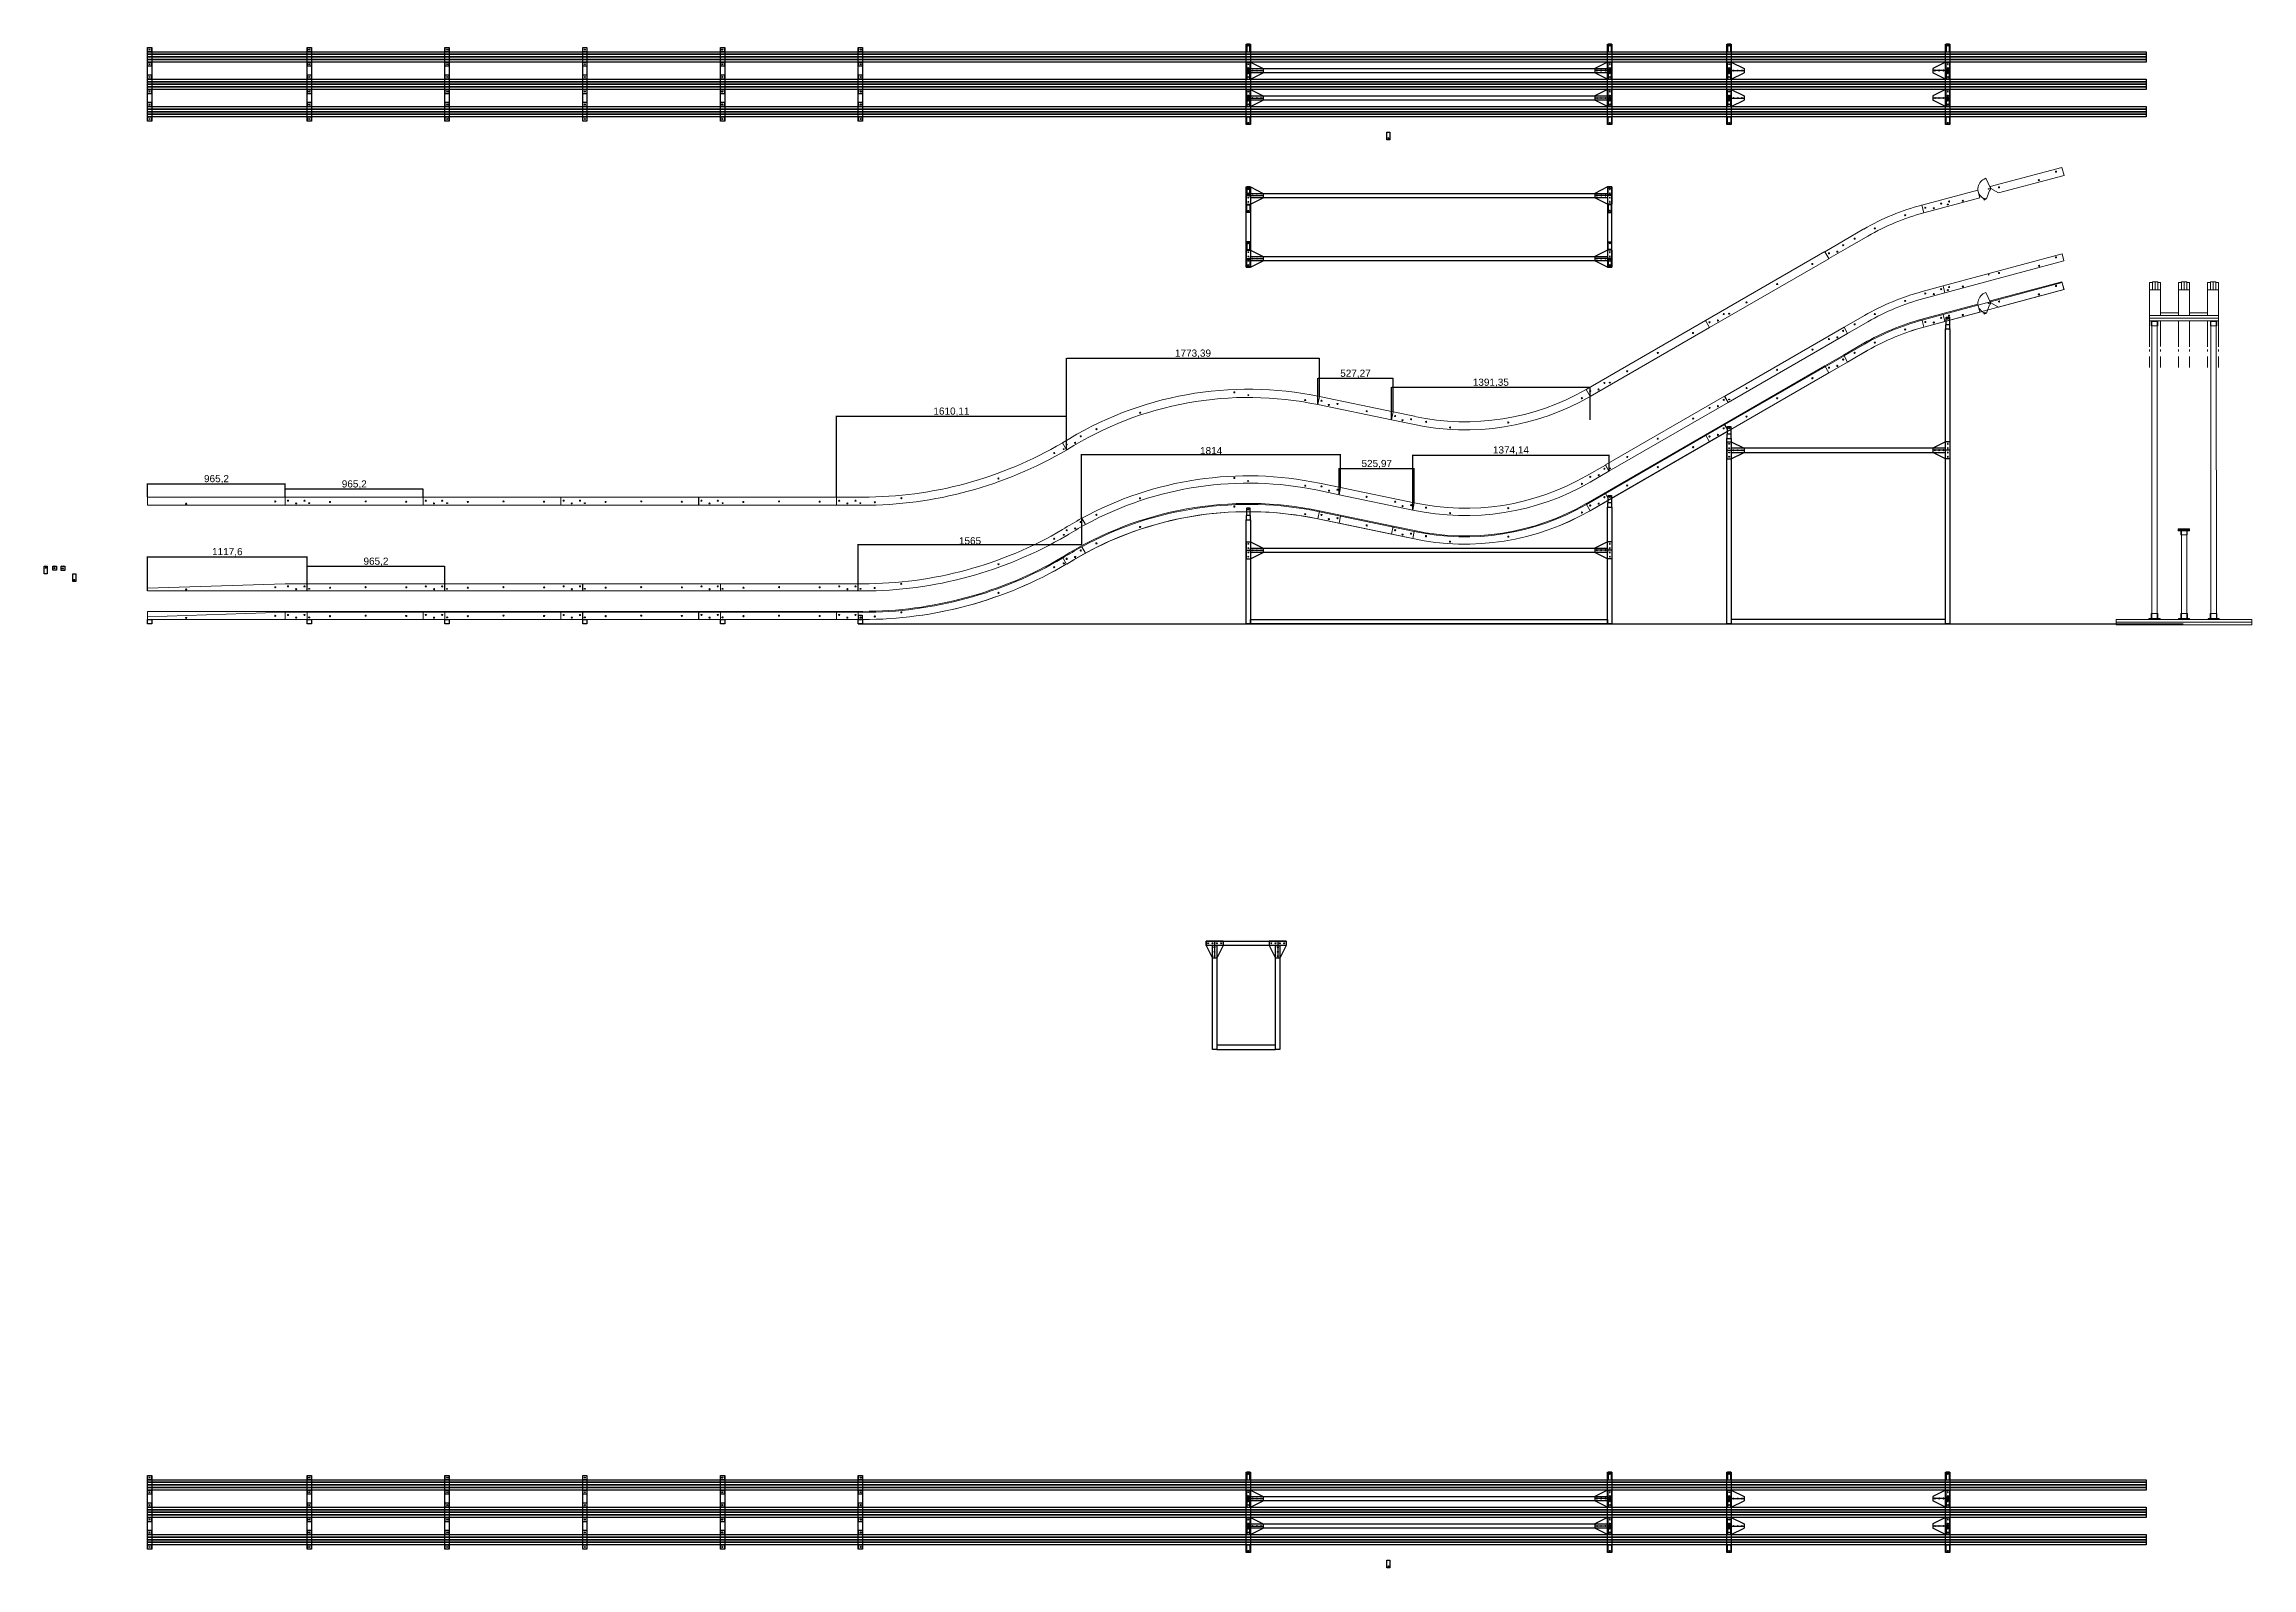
# Model space of a CAD drawing. Header units: millimetres. Extents: x -5533 to 28368, y -10878 to 14029.
# Drawn here: x -724 to 14740, y 3359 to 14029 of the extents above; entities that cross this region are included whole.
import ezdxf

# ---------------------------------------------------------------- set-up
doc = ezdxf.new("R2010")
doc.units = ezdxf.units.MM
doc.layers.add('newTrack', color=7, linetype='Continuous', lineweight=20)
doc.layers.add('registration marking', color=7, linetype='Continuous', lineweight=20)
doc.styles.get("Standard").update_dxf_attribs({"font": 'arial.ttf'})
doc.dimstyles.new('大尺寸', dxfattribs={"dimtxt": 50, "dimasz": 2.5, "dimexe": 1.25, "dimexo": 0.625, "dimtad": 1, "dimtxsty": 'Standard', "dimcen": 2.5, "dimadec": 0, "dimazin": 0, "dimtfac": 1, "dimtmove": 0, "dimatfit": 3, "dimfxl": 1, "dimarcsym": 0})

# ---------------------------------------------------------------- blocks, each defined once
blk = doc.blocks.new('3030直角L型直接')
blk.add_lwpolyline([(0, 30), (26, 30), (26, 0), (0, 0)], close=True)
blk.add_circle((13, 15), 3.15)
blk = doc.blocks.new('3030挤压直角件')
blk.add_lwpolyline([(0, 53), (22, 53), (22, 0), (0, 0)], close=True)
blk.add_circle((11, 42.5), 3.25)
blk = doc.blocks.new('3030固定板')
for p, q in [((-60, 30), (-15, 120)), ((-60, 30), (-15, 120)), ((-60, 0), (-60, 30)), ((-60, 0), (-60, 30)), ((-60, 0), (60, 0)), ((-15, 120), (15, 120)), ((0, 0), (0, 120)), ((60, 30), (15, 120)), ((60, 30), (15, 120)), ((60, 0), (60, 30)), ((60, 0), (60, 30))]:
    blk.add_line(p, q)
for centre in [(-45, 15), (-15, 15), (0, 105), (0, 75), (0, 45), (15, 15), (45, 15)]:
    blk.add_circle(centre, 3)
blk = doc.blocks.new('01A')
at = {"layer": 'newTrack'}
for p, q in [((0, 19), (965, 51)), ((0, 0), (0, 19)), ((1118, 0), (0, 0)), ((965, 51), (1118, 51)), ((1118, 51), (1118, 0))]:
    blk.add_line(p, q, dxfattribs=at)
for centre in [(984, 32), (1041, 13), (1099, 32)]:
    blk.add_circle(centre, 4, dxfattribs=at)
at = {"layer": 'registration marking', "color": 7, "transparency": 33554687}
for centre in [(271, 11), (895, 26)]:
    blk.add_circle(centre, 4, dxfattribs=at)
blk = doc.blocks.new('02A')
blk.add_circle((15, 15), 3)
at = {"layer": 'newTrack'}
for p, q in [((0, 0), (0, 51)), ((0, 51), (965, 51)), ((965, 0), (0, 0)), ((965, 51), (965, 0))]:
    blk.add_line(p, q, dxfattribs=at)
for centre in [(832, 32), (889, 13), (946, 32)]:
    blk.add_circle(centre, 4, dxfattribs=at)
at = {"layer": 'registration marking', "color": 7, "transparency": 33554687}
for centre in [(161, 23), (410, 27), (695, 25)]:
    blk.add_circle(centre, 4, dxfattribs=at)
blk = doc.blocks.new('01B')
at = {"layer": 'newTrack'}
for p, q in [((0, 0), (0, 57)), ((0, 57), (965, 57)), ((965, 0), (0, 0)), ((965, 57), (965, 0)), ((965, 0), (965, 57))]:
    blk.add_line(p, q, dxfattribs=at)
at = {"layer": 'registration marking', "color": 7, "transparency": 33554687}
for centre in [(271, 11), (895, 26)]:
    blk.add_circle(centre, 4, dxfattribs=at)
blk = doc.blocks.new('02B')
blk.add_circle((1133, 415), 3)
at = {"layer": 'newTrack'}
for p, q in [((965, 457), (1930, 457)), ((965, 400), (965, 457)), ((1930, 400), (965, 400)), ((1930, 457), (1930, 400))]:
    blk.add_line(p, q, dxfattribs=at)
for centre in [(984, 432), (1041, 413), (1099, 432)]:
    blk.add_circle(centre, 4, dxfattribs=at)
at = {"layer": 'registration marking', "color": 7, "transparency": 33554687}
for centre in [(1278, 423), (1528, 427), (1812, 425)]:
    blk.add_circle(centre, 4, dxfattribs=at)
blk = doc.blocks.new('03B')
for centre in [(1591, 393), (167, 15)]:
    blk.add_circle(centre, 3)
at = {"layer": 'newTrack'}
for p, q in [((1612, 388), (1583, 437)), ((0, 57), (0, 0)), ((183, 57), (0, 57)), ((0, 0), (183, 0))]:
    blk.add_line(p, q, dxfattribs=at)
for centre in [(19, 32), (76, 13), (133, 32)]:
    blk.add_circle(centre, 4, dxfattribs=at)
for centre, radius, start, end in [((185, 2818), 2761, 269.974, 300.3636), ((185, 2818), 2818, 269.974, 300.3828), ((2884, -1632), 2445, 122.1753, 122.2395), ((2884, -1632), 2387, 122.2173, 122.2617)]:
    blk.add_arc(centre, radius, start, end, dxfattribs=at)
at = {"layer": 'registration marking', "color": 7, "transparency": 33554687}
for centre in [(1525, 366), (1134, 187), (268, 21), (454, 50)]:
    blk.add_circle(centre, 4, dxfattribs=at)
blk = doc.blocks.new('04B')
blk.add_circle((1273, 383), 3)
at = {"layer": 'newTrack'}
for p, q in [((1772, 373), (1760, 317)), ((0, 0), (-29, 49))]:
    blk.add_line(p, q, dxfattribs=at)
for centre in [(0, 37), (59, 49), (99, 95)]:
    blk.add_circle(centre, 4, dxfattribs=at)
for radius, end in [(2445, 122.1753), (2387, 122.2173)]:
    blk.add_arc((1273, -2020), radius, 78.22, end, dxfattribs=at)
at = {"layer": 'registration marking', "color": 7, "transparency": 33554687}
for centre in [(1175, 403), (1671, 349), (515, 260), (209, 145)]:
    blk.add_circle(centre, 4, dxfattribs=at)
blk = doc.blocks.new('05B')
at = {"layer": 'newTrack'}
for p, q in [((12, 56), (0, 0)), ((527, -52), (12, 56)), ((0, 0), (516, -108)), ((516, -108), (527, -52))]:
    blk.add_line(p, q, dxfattribs=at)
for centre in [(25, 27), (77, -3), (137, 4)]:
    blk.add_circle(centre, 4, dxfattribs=at)
at = {"layer": 'registration marking', "color": 7, "transparency": 33554687}
blk.add_circle((342, -47), 4, dxfattribs=at)
blk = doc.blocks.new('06B')
at = {"layer": 'newTrack'}
for p, q in [((1363, 213), (1391, 164)), ((0, 0), (12, 56)), ((149, -31), (0, 0)), ((12, 56), (161, 25))]:
    blk.add_line(p, q, dxfattribs=at)
for centre in [(25, 27), (77, -3), (137, 4)]:
    blk.add_circle(centre, 4, dxfattribs=at)
for radius, start in [(1748, 257.8453), (1691, 257.839)]:
    blk.add_arc((517, 1678), radius, start, 300, dxfattribs=at)
at = {"layer": 'registration marking', "color": 7, "transparency": 33554687}
for centre in [(1334, 152), (242, -14), (410, -53), (818, -18)]:
    blk.add_circle(centre, 4, dxfattribs=at)
blk = doc.blocks.new('07B')
at = {"layer": 'newTrack'}
for p, q in [((651, 376), (666, 321)), ((102, 125), (245, 208)), ((274, 158), (131, 76)), ((-29, 49), (102, 125)), ((0, 0), (-29, 49)), ((131, 76), (0, 0))]:
    blk.add_line(p, q, dxfattribs=at)
for centre in [(1, 37), (60, 49), (100, 94)]:
    blk.add_circle(centre, 4, dxfattribs=at)
for radius in [1683, 1626]:
    blk.add_arc((1087, -1250), radius, 105, 120, dxfattribs=at)
at = {"layer": 'registration marking', "color": 7, "transparency": 33554687}
for centre in [(322, 212), (535, 304), (181, 140)]:
    blk.add_circle(centre, 4, dxfattribs=at)
blk = doc.blocks.new('09B')
at = {"layer": 'newTrack', "color": 7, "linetype": 'Continuous', "lineweight": 5, "transparency": 33554687}
for p, q in [((-517, -79), (-15, 55)), ((0, 0), (-460, -123)), ((-15, 55), (0, 0)), ((0, 0), (-15, 55)), ((-513, -92), (-517, -79)), ((-460, -123), (-513, -92))]:
    blk.add_line(p, q, dxfattribs=at)
at = {"layer": 'registration marking', "color": 7, "linetype": 'Continuous', "lineweight": 5, "transparency": 33554687}
for centre in [(-56, 26), (-455, -84), (-176, -34)]:
    blk.add_circle(centre, 4, dxfattribs=at)
blk = doc.blocks.new('04A')
blk.add_circle((1141, 305), 3)
at = {"layer": 'newTrack'}
for p, q in [((1629, 240), (1778, 209)), ((1788, 259), (1639, 290)), ((1778, 209), (1788, 259)), ((-26, 44), (0, 0))]:
    blk.add_line(p, q, dxfattribs=at)
for centre in [(1654, 267), (1706, 237), (1766, 244)]:
    blk.add_circle(centre, 4, dxfattribs=at)
for radius, end in [(2438, 118.5973), (2387, 118.5585)]:
    blk.add_arc((1141, -2097), radius, 78.2203, end, dxfattribs=at)
at = {"layer": 'registration marking', "color": 7, "transparency": 33554687}
for centre in [(1043, 326), (383, 183), (1540, 272), (77, 68)]:
    blk.add_circle(centre, 4, dxfattribs=at)
blk = doc.blocks.new('05A')
at = {"layer": 'newTrack'}
for p, q in [((10, 50), (0, 0)), ((526, -58), (10, 50)), ((0, 0), (516, -108)), ((516, -108), (526, -58))]:
    blk.add_line(p, q, dxfattribs=at)
for centre in [(392, -49), (444, -80), (503, -73)]:
    blk.add_circle(centre, 4, dxfattribs=at)
at = {"layer": 'registration marking', "color": 7, "transparency": 33554687}
blk.add_circle((192, -15), 4, dxfattribs=at)
blk = doc.blocks.new('06A')
at = {"layer": 'newTrack'}
for p, q in [((1217, 239), (1349, 315)), ((1349, 315), (1374, 271)), ((1374, 271), (1242, 195)), ((0, 0), (10, 50)), ((10, 50), (11, 50))]:
    blk.add_line(p, q, dxfattribs=at)
for centre in [(1243, 232), (1302, 244), (1342, 289)]:
    blk.add_circle(centre, 4, dxfattribs=at)
for radius, start in [(1748, 257.8453), (1697, 257.8397)]:
    blk.add_arc((368, 1709), radius, start, 300, dxfattribs=at)
at = {"layer": 'registration marking', "color": 7, "transparency": 33554687}
for centre in [(1185, 183), (92, 17), (669, 13), (261, -22)]:
    blk.add_circle(centre, 4, dxfattribs=at)
blk = doc.blocks.new('07A')
at = {"layer": 'newTrack'}
for p, q in [((521, 293), (668, 333)), ((668, 333), (681, 284)), ((681, 284), (534, 244)), ((-25, 44), (117, 126)), ((0, 0), (-25, 44)), ((142, 82), (0, 0))]:
    blk.add_line(p, q, dxfattribs=at)
for centre in [(655, 310), (544, 280), (604, 276)]:
    blk.add_circle(centre, 4, dxfattribs=at)
for radius in [1676, 1626]:
    blk.add_arc((955, -1326), radius, 105, 120, dxfattribs=at)
at = {"layer": 'registration marking', "color": 7, "transparency": 33554687}
for centre in [(403, 228), (49, 64), (190, 136)]:
    blk.add_circle(centre, 4, dxfattribs=at)
blk = doc.blocks.new('08A')
blk.add_circle((20, 20), 3)
at = {"color": 7, "linetype": 'Continuous', "lineweight": 5, "transparency": 33554687}
blk.add_circle((307, 128), 2.5, dxfattribs=at)
at = {"layer": 'newTrack', "color": 7, "linetype": 'Continuous', "lineweight": 5, "transparency": 33554687}
for p, q in [((-13, 49), (821, 273)), ((834, 224), (0, 0)), ((821, 273), (834, 224)), ((0, 0), (-13, 49))]:
    blk.add_line(p, q, dxfattribs=at)
at = {"layer": 'registration marking', "color": 7, "linetype": 'Continuous', "lineweight": 5, "transparency": 33554687}
for centre in [(659, 190), (778, 249), (29, 41), (29, 41), (125, 45), (379, 140)]:
    blk.add_circle(centre, 4, dxfattribs=at)
blk = doc.blocks.new('bracev1')
at = {"color": 7, "linetype": 'Continuous', "lineweight": 5, "transparency": 33554687}
for p, q in [((-20, 75), (-32, 69)), ((12, 5), (-20, 75)), ((-38, -66), (-33, -78)), ((-33, -78), (-17, -70)), ((-17, -70), (5, -12))]:
    blk.add_line(p, q, dxfattribs=at)
for centre in [(0, 0), (-28, -69)]:
    blk.add_circle(centre, 2.5)
for radius, start, end in [(76.2, 114.4623, 240.1477), (12.7, 294.4623, 24.4623)]:
    blk.add_arc((0, 0), radius, start, end, dxfattribs=at)
blk = doc.blocks.new('03A')
for centre in [(1439, 393), (15, 15)]:
    blk.add_circle(centre, 3)
at = {"layer": 'newTrack'}
for p, q in [((1591, 465), (1565, 509)), ((31, 51), (0, 51)), ((0, 51), (0, 0)), ((0, 0), (31, 0))]:
    blk.add_line(p, q, dxfattribs=at)
for centre in [(1558, 483), (1460, 425), (1519, 438)]:
    blk.add_circle(centre, 4, dxfattribs=at)
for centre, radius, start, end in [((2732, -1632), 2438, 118.5979, 122.242), ((2732, -1632), 2387, 118.5591, 122.2617), ((32, 2818), 2768, 269.974, 300.3657), ((32, 2818), 2818, 269.974, 300.3828)]:
    blk.add_arc(centre, radius, start, end, dxfattribs=at)
at = {"layer": 'registration marking', "color": 7, "transparency": 33554687}
for centre in [(1372, 366), (1372, 366), (982, 187), (982, 187), (115, 21), (115, 21), (301, 50), (301, 50)]:
    blk.add_circle(centre, 4, dxfattribs=at)
blk = doc.blocks.new('08B')
blk.add_circle((167, 59), 3)
at = {"color": 7, "linetype": 'Continuous', "lineweight": 5, "transparency": 33554687}
blk.add_circle((176, 80), 4, dxfattribs=at)
at = {"layer": 'newTrack', "color": 7, "linetype": 'Continuous', "lineweight": 5, "transparency": 33554687}
for p, q in [((-15, 55), (377, 160)), ((377, 160), (392, 105)), ((0, 0), (-15, 55)), ((392, 105), (0, 0))]:
    blk.add_line(p, q, dxfattribs=at)
at = {"layer": 'newTrack'}
for centre in [(10, 36), (70, 32), (121, 65)]:
    blk.add_circle(centre, 4, dxfattribs=at)
at = {"layer": 'registration marking', "color": 7, "linetype": 'Continuous', "lineweight": 5, "transparency": 33554687}
for centre in [(176, 80), (273, 85)]:
    blk.add_circle(centre, 4, dxfattribs=at)
blk = doc.blocks.new('3030圆弧外边直角')
blk.add_lwpolyline([(0, 0), (26, 0), (26, -28), (0, -28)], close=True)
blk.add_circle((13, -13), 3.25)
blk = doc.blocks.new('*D170')
at = {"color": 0, "lineweight": -2, "transparency": 16777216}
for p, q in [((0, 10858), (0, 10952)), ((2, 10951), (963, 10951)), ((965, 10858), (965, 10952))]:
    blk.add_line(p, q, dxfattribs=at)
at = {"color": 0, "transparency": 16777216}
for points in [[(2, 10952), (2, 10951), (0, 10951)], [(963, 10952), (963, 10951), (965, 10951)]]:
    blk.add_solid(points, dxfattribs=at)
at = {"layer": 'Defpoints', "color": 0, "transparency": 16777216}
for p in [(0, 10857), (965, 10951), (965, 10857)]:
    blk.add_point(p, dxfattribs=at)
at = {"color": 0, "transparency": 16777216, "insert": (483, 10982), "char_height": 50, "attachment_point": 5}
blk.add_mtext('965,2', dxfattribs=at)
blk = doc.blocks.new('*D171')
at = {"color": 0, "lineweight": -2, "transparency": 16777216}
for p, q in [((965, 10858), (965, 10915)), ((968, 10914), (1928, 10914)), ((1930, 10858), (1930, 10915))]:
    blk.add_line(p, q, dxfattribs=at)
at = {"color": 0, "transparency": 16777216}
for points in [[(968, 10915), (968, 10914), (965, 10914)], [(1928, 10915), (1928, 10914), (1930, 10914)]]:
    blk.add_solid(points, dxfattribs=at)
at = {"layer": 'Defpoints', "color": 0, "transparency": 16777216}
for p in [(965, 10857), (1930, 10914), (1930, 10857)]:
    blk.add_point(p, dxfattribs=at)
at = {"color": 0, "transparency": 16777216, "insert": (1448, 10945), "char_height": 50, "attachment_point": 5}
blk.add_mtext('965,2', dxfattribs=at)
blk = doc.blocks.new('*D173')
at = {"color": 0, "lineweight": -2, "transparency": 16777216}
for p, q in [((0, 10201), (0, 10442)), ((2, 10440), (1115, 10440)), ((1118, 10201), (1118, 10442))]:
    blk.add_line(p, q, dxfattribs=at)
at = {"color": 0, "transparency": 16777216}
for points in [[(2, 10441), (2, 10440), (0, 10440)], [(1115, 10441), (1115, 10440), (1118, 10440)]]:
    blk.add_solid(points, dxfattribs=at)
at = {"layer": 'Defpoints', "color": 0, "transparency": 16777216}
for p in [(1118, 10440), (0, 10200), (1118, 10200)]:
    blk.add_point(p, dxfattribs=at)
at = {"color": 0, "transparency": 16777216, "insert": (559, 10471), "char_height": 50, "attachment_point": 5}
blk.add_mtext('1117,6', dxfattribs=at)
blk = doc.blocks.new('*D174')
at = {"color": 0, "lineweight": -2, "transparency": 16777216}
for p, q in [((1118, 10201), (1118, 10374)), ((1120, 10373), (2080, 10373)), ((2083, 10201), (2083, 10374))]:
    blk.add_line(p, q, dxfattribs=at)
at = {"color": 0, "transparency": 16777216}
for points in [[(1120, 10373), (1120, 10373), (1118, 10373)], [(2080, 10373), (2080, 10373), (2083, 10373)]]:
    blk.add_solid(points, dxfattribs=at)
at = {"layer": 'Defpoints', "color": 0, "transparency": 16777216}
for p in [(2083, 10373), (1118, 10200), (2083, 10200)]:
    blk.add_point(p, dxfattribs=at)
at = {"color": 0, "transparency": 16777216, "insert": (1600, 10404), "char_height": 50, "attachment_point": 5}
blk.add_mtext('965,2', dxfattribs=at)
blk = doc.blocks.new('*D175')
at = {"color": 0, "lineweight": -2, "transparency": 16777216}
for p, q in [((6543, 10708), (6543, 10524)), ((4978, 10201), (4978, 10527)), ((4981, 10525), (6541, 10525))]:
    blk.add_line(p, q, dxfattribs=at)
at = {"color": 0, "transparency": 16777216}
for points in [[(4981, 10526), (4981, 10525), (4978, 10525)], [(6541, 10526), (6541, 10525), (6543, 10525)]]:
    blk.add_solid(points, dxfattribs=at)
at = {"layer": 'Defpoints', "color": 0, "transparency": 16777216}
for p in [(6543, 10709), (6543, 10525), (4978, 10200)]:
    blk.add_point(p, dxfattribs=at)
at = {"color": 0, "transparency": 16777216, "insert": (5761, 10551), "char_height": 50, "attachment_point": 5}
blk.add_mtext('1565', dxfattribs=at)
blk = doc.blocks.new('*D176')
at = {"color": 0, "lineweight": -2, "transparency": 16777216}
for p, q in [((4826, 10858), (4826, 11426)), ((4828, 11425), (6434, 11425)), ((6436, 11188), (6436, 11426))]:
    blk.add_line(p, q, dxfattribs=at)
at = {"color": 0, "transparency": 16777216}
for points in [[(4828, 11425), (4828, 11424), (4826, 11425)], [(6434, 11425), (6434, 11424), (6436, 11425)]]:
    blk.add_solid(points, dxfattribs=at)
at = {"layer": 'Defpoints', "color": 0, "transparency": 16777216}
for p in [(6436, 11425), (6436, 11187), (4826, 10857)]:
    blk.add_point(p, dxfattribs=at)
at = {"color": 0, "transparency": 16777216, "insert": (5631, 11455), "char_height": 50, "attachment_point": 5}
blk.add_mtext('1610,11', dxfattribs=at)
blk = doc.blocks.new('*D177')
at = {"color": 0, "lineweight": -2, "transparency": 16777216}
for p, q in [((6436, 11188), (6436, 11831)), ((6439, 11830), (8207, 11830)), ((8210, 11562), (8210, 11831))]:
    blk.add_line(p, q, dxfattribs=at)
at = {"color": 0, "transparency": 16777216}
for points in [[(6439, 11830), (6439, 11830), (6436, 11830)], [(8207, 11830), (8207, 11830), (8210, 11830)]]:
    blk.add_solid(points, dxfattribs=at)
at = {"layer": 'Defpoints', "color": 0, "transparency": 16777216}
for p in [(8210, 11830), (8210, 11561), (6436, 11187)]:
    blk.add_point(p, dxfattribs=at)
at = {"color": 0, "transparency": 16777216, "insert": (7323, 11861), "char_height": 50, "attachment_point": 5}
blk.add_mtext('1773,39', dxfattribs=at)
blk = doc.blocks.new('*D178')
at = {"color": 0, "lineweight": -2, "transparency": 16777216}
for p, q in [((6543, 10710), (6543, 11157)), ((6546, 11155), (8355, 11155)), ((8357, 10925), (8357, 11157))]:
    blk.add_line(p, q, dxfattribs=at)
at = {"color": 0, "transparency": 16777216}
for points in [[(6546, 11156), (6546, 11155), (6543, 11155)], [(8355, 11156), (8355, 11155), (8357, 11155)]]:
    blk.add_solid(points, dxfattribs=at)
at = {"layer": 'Defpoints', "color": 0, "transparency": 16777216}
for p in [(8357, 11155), (8357, 10924), (6543, 10709)]:
    blk.add_point(p, dxfattribs=at)
at = {"color": 0, "transparency": 16777216, "insert": (7450, 11182), "char_height": 50, "attachment_point": 5}
blk.add_mtext('1814', dxfattribs=at)
blk = doc.blocks.new('*D179')
at = {"color": 0, "lineweight": -2, "transparency": 16777216}
for p, q in [((8347, 10875), (8347, 11059)), ((8350, 11057), (8870, 11057)), ((8873, 10817), (8873, 11059))]:
    blk.add_line(p, q, dxfattribs=at)
at = {"color": 0, "transparency": 16777216}
for points in [[(8350, 11058), (8350, 11057), (8347, 11057)], [(8870, 11058), (8870, 11057), (8873, 11057)]]:
    blk.add_solid(points, dxfattribs=at)
at = {"layer": 'Defpoints', "color": 0, "transparency": 16777216}
for p in [(8873, 11057), (8347, 10874), (8873, 10816)]:
    blk.add_point(p, dxfattribs=at)
at = {"color": 0, "transparency": 16777216, "insert": (8610, 11088), "char_height": 50, "attachment_point": 5}
blk.add_mtext('525,97', dxfattribs=at)
blk = doc.blocks.new('*D180')
at = {"color": 0, "lineweight": -2, "transparency": 16777216}
for p, q in [((8198, 11506), (8198, 11690)), ((8200, 11689), (8723, 11689)), ((8725, 11454), (8725, 11690))]:
    blk.add_line(p, q, dxfattribs=at)
at = {"color": 0, "transparency": 16777216}
for points in [[(8200, 11689), (8200, 11689), (8198, 11689)], [(8723, 11689), (8723, 11689), (8725, 11689)]]:
    blk.add_solid(points, dxfattribs=at)
at = {"layer": 'Defpoints', "color": 0, "transparency": 16777216}
for p in [(8725, 11689), (8198, 11505), (8725, 11454)]:
    blk.add_point(p, dxfattribs=at)
at = {"color": 0, "transparency": 16777216, "insert": (8461, 11720), "char_height": 50, "attachment_point": 5}
blk.add_mtext('527,27', dxfattribs=at)
blk = doc.blocks.new('*D181')
at = {"color": 0, "lineweight": -2, "transparency": 16777216}
for p, q in [((8713, 11398), (8713, 11628)), ((8716, 11626), (10102, 11626)), ((10105, 11398), (10105, 11628))]:
    blk.add_line(p, q, dxfattribs=at)
at = {"color": 0, "transparency": 16777216}
for points in [[(8716, 11627), (8716, 11626), (8713, 11626)], [(10102, 11627), (10102, 11626), (10105, 11626)]]:
    blk.add_solid(points, dxfattribs=at)
at = {"layer": 'Defpoints', "color": 0, "transparency": 16777216}
for p in [(10105, 11626), (8713, 11398), (10105, 11398)]:
    blk.add_point(p, dxfattribs=at)
at = {"color": 0, "transparency": 16777216, "insert": (9409, 11657), "char_height": 50, "attachment_point": 5}
blk.add_mtext('1391,35', dxfattribs=at)
blk = doc.blocks.new('*D182')
at = {"color": 0, "lineweight": -2, "transparency": 16777216}
for p, q in [((8863, 10767), (8863, 11154)), ((8865, 11152), (10234, 11152)), ((10237, 11039), (10237, 11154))]:
    blk.add_line(p, q, dxfattribs=at)
at = {"color": 0, "transparency": 16777216}
for points in [[(8865, 11153), (8865, 11152), (8863, 11152)], [(10234, 11153), (10234, 11152), (10237, 11152)]]:
    blk.add_solid(points, dxfattribs=at)
at = {"layer": 'Defpoints', "color": 0, "transparency": 16777216}
for p in [(10237, 11152), (10237, 11038), (8863, 10767)]:
    blk.add_point(p, dxfattribs=at)
at = {"color": 0, "transparency": 16777216, "insert": (9550, 11183), "char_height": 50, "attachment_point": 5}
blk.add_mtext('1374,14', dxfattribs=at)

msp = doc.modelspace()

# ---------------------------------------------------------------- linework, layer by layer
at = {"lineweight": 20}
for p, q in [((14022.991, 12308.474), (14022.991, 12128.508)), ((14099.742, 12308.474), (14099.191, 12128.895)), ((14226.742, 12308.474), (14226.191, 12128.508)), ((14302.942, 12308.474), (14302.391, 12128.508)), ((14429.942, 12308.474), (14429.391, 12128.508)), ((14505.591, 12308.474), (14505.656, 12128.508)), ((14023.056, 12090.408), (14023.056, 11910.443)), ((14099.806, 12090.408), (14099.256, 11910.83)), ((14226.806, 12090.408), (14226.256, 11910.443)), ((14303.006, 12090.408), (14302.456, 11910.443)), ((14430.006, 12090.408), (14429.456, 11910.443)), ((14505.656, 12090.408), (14505.721, 11910.443)), ((14023.056, 11890.147), (14023.056, 11876.146)), ((14023.056, 11764.393), (14023.056, 11841.204)), ((14099.49, 11764.393), (14099.256, 11840.817)), ((14099.49, 11890.147), (14099.447, 11876.146)), ((14226.491, 11764.393), (14226.256, 11841.204)), ((14226.491, 11890.147), (14226.448, 11876.146)), ((14302.691, 11764.393), (14302.456, 11841.204)), ((14302.691, 11890.147), (14302.648, 11876.146)), ((14429.691, 11764.393), (14429.456, 11841.204)), ((14429.691, 11890.147), (14429.648, 11876.146)), ((14505.693, 11890.147), (14505.698, 11876.146)), ((14505.693, 11764.393), (14505.721, 11841.204))]:
    msp.add_line(p, q, dxfattribs=at)
at = {"linetype": 'ByBlock', "lineweight": 20}
for p, q in [((14032.892, 12359.274), (14032.892, 12359.274)), ((14052.696, 12365.624), (14052.696, 12365.624)), ((14071.167, 12365.624), (14071.167, 12365.624)), ((14092.789, 12359.274), (14092.789, 12359.274)), ((14236.092, 12359.274), (14236.092, 12359.274)), ((14255.896, 12365.624), (14255.896, 12365.624)), ((14274.367, 12365.624), (14274.367, 12365.624)), ((14295.989, 12359.274), (14295.989, 12359.274)), ((14439.292, 12359.274), (14439.292, 12359.274)), ((14459.097, 12365.624), (14459.097, 12365.624)), ((14477.567, 12365.624), (14477.567, 12365.624)), ((14499.189, 12359.274), (14499.189, 12359.274))]:
    msp.add_line(p, q, dxfattribs=at)
msp.add_line((4978.4, 9970), (14257.657, 9970))
for points in [[(0, 14006), (30, 14006), (30, 13490), (0, 13490)], [(0, 13976), (14000, 13976), (14000, 13958), (0, 13958)], [(0, 13958), (14000, 13958), (14000, 13940), (0, 13940)], [(0, 13940), (14000, 13940), (14000, 13922), (0, 13922)], [(0, 13922), (14000, 13922), (14000, 13904), (0, 13904)], [(1117.6, 14006), (1147.6, 14006), (1147.6, 13490), (1117.6, 13490)], [(2082.8, 14006), (2112.8, 14006), (2112.8, 13490), (2082.8, 13490)], [(3048, 14006), (3078, 14006), (3078, 13490), (3048, 13490)], [(4013.2, 14006), (4043.2, 14006), (4043.2, 13490), (4013.2, 13490)], [(4978.4, 14006), (5008.4, 14006), (5008.4, 13490), (4978.4, 13490)], [(7695.449, 14029), (7725.449, 14029), (7725.449, 13467), (7695.449, 13467)], [(10227.258, 14029), (10257.258, 14029), (10257.258, 13467), (10227.258, 13467)], [(11063.146, 14029), (11093.146, 14029), (11093.146, 13467), (11063.146, 13467)], [(12594.736, 14029), (12624.736, 14029), (12624.736, 13467), (12594.736, 13467)], [(0, 13784), (14000, 13784), (14000, 13766), (0, 13766)], [(0, 13766), (14000, 13766), (14000, 13748), (0, 13748)], [(7725.449, 13859), (10227.258, 13859), (10227.258, 13829), (7725.449, 13829)], [(0, 13748), (14000, 13748), (14000, 13730), (0, 13730)], [(0, 13748), (14000, 13748), (14000, 13730), (0, 13730)], [(0, 13730), (14000, 13730), (14000, 13712), (0, 13712)], [(0, 13730), (14000, 13730), (14000, 13712), (0, 13712)], [(7725.449, 13667), (10227.258, 13667), (10227.258, 13637), (7725.449, 13637)], [(0, 13592), (14000, 13592), (14000, 13574), (0, 13574)], [(0, 13574), (14000, 13574), (14000, 13556), (0, 13556)], [(0, 13556), (14000, 13556), (14000, 13538), (0, 13538)], [(0, 13538), (14000, 13538), (14000, 13520), (0, 13520)], [(7695.449, 13029), (7725.449, 13029), (7725.449, 12467), (7695.449, 12467)], [(10257.258, 13029), (10227.258, 13029), (10227.258, 12467), (10257.258, 12467)], [(7725.449, 12984), (10227.258, 12984), (10227.258, 12954), (7725.449, 12954)], [(7725.449, 12542), (10227.258, 12542), (10227.258, 12512), (7725.449, 12512)], [(12594.736, 12034.405), (12624.736, 12034.405), (12624.736, 12064.405), (12594.736, 12064.405)], [(12594.736, 12034.405), (12624.736, 12034.405), (12624.736, 9970), (12594.736, 9970)], [(11063.146, 11268.514), (11093.146, 11268.514), (11093.146, 11298.514), (11063.146, 11298.514)], [(11063.146, 11268.514), (11093.146, 11268.514), (11093.146, 9970), (11063.146, 9970)], [(11093.146, 11170), (12594.736, 11170), (12594.736, 11200), (11093.146, 11200)], [(7695.449, 10698.12), (7725.449, 10698.12), (7725.449, 10728.12), (7695.449, 10728.12)], [(7695.449, 10698.12), (7725.449, 10698.12), (7725.449, 9970), (7695.449, 9970)], [(10227.258, 10785.914), (10257.258, 10785.914), (10257.258, 10815.914), (10227.258, 10815.914)], [(10227.258, 10785.914), (10257.258, 10785.914), (10257.258, 9970), (10227.258, 9970)], [(7725.449, 10500), (10227.258, 10500), (10227.258, 10470), (7725.449, 10470)], [(0, 10000), (30, 10000), (30, 9970), (0, 9970)], [(1117.6, 10000), (1147.6, 10000), (1147.6, 9970), (1117.6, 9970)], [(2082.8, 10000), (2112.8, 10000), (2112.8, 9970), (2082.8, 9970)], [(3048, 10000), (3078, 10000), (3078, 9970), (3048, 9970)], [(4013.2, 10000), (4043.2, 10000), (4043.2, 9970), (4013.2, 9970)], [(4978.4, 10000), (5008.4, 10000), (5008.4, 9970), (4978.4, 9970)], [(7725.449, 10000), (10227.258, 10000), (10227.258, 9970), (7725.449, 9970)], [(11093.146, 9970), (12594.736, 9970), (12594.736, 10000), (11093.146, 10000)], [(7976.449, 7748), (7976.449, 7718), (7414.449, 7718), (7414.449, 7748)], [(7459.449, 7718), (7489.449, 7718), (7489.449, 6990), (7459.449, 6990)], [(7901.449, 7718), (7931.449, 7718), (7931.449, 6990), (7901.449, 6990)], [(7489.449, 6990), (7901.449, 6990), (7901.449, 7020), (7489.449, 7020)], [(7695.449, 4029), (7725.449, 4029), (7725.449, 3467), (7695.449, 3467)], [(10227.258, 4029), (10257.258, 4029), (10257.258, 3467), (10227.258, 3467)], [(11063.146, 4029), (11093.146, 4029), (11093.146, 3467), (11063.146, 3467)], [(12594.736, 4029), (12624.736, 4029), (12624.736, 3467), (12594.736, 3467)], [(0, 4006), (30, 4006), (30, 3490), (0, 3490)], [(0, 3976), (14000, 3976), (14000, 3958), (0, 3958)], [(0, 3958), (14000, 3958), (14000, 3940), (0, 3940)], [(0, 3940), (14000, 3940), (14000, 3922), (0, 3922)], [(0, 3922), (14000, 3922), (14000, 3904), (0, 3904)], [(1117.6, 4006), (1147.6, 4006), (1147.6, 3490), (1117.6, 3490)], [(2082.8, 4006), (2112.8, 4006), (2112.8, 3490), (2082.8, 3490)], [(3048, 4006), (3078, 4006), (3078, 3490), (3048, 3490)], [(4013.2, 4006), (4043.2, 4006), (4043.2, 3490), (4013.2, 3490)], [(4978.4, 4006), (5008.4, 4006), (5008.4, 3490), (4978.4, 3490)], [(0, 3784), (14000, 3784), (14000, 3766), (0, 3766)], [(0, 3766), (14000, 3766), (14000, 3748), (0, 3748)], [(0, 3748), (14000, 3748), (14000, 3730), (0, 3730)], [(0, 3748), (14000, 3748), (14000, 3730), (0, 3730)], [(0, 3730), (14000, 3730), (14000, 3712), (0, 3712)], [(0, 3730), (14000, 3730), (14000, 3712), (0, 3712)], [(7725.449, 3859), (10227.258, 3859), (10227.258, 3829), (7725.449, 3829)], [(0, 3592), (14000, 3592), (14000, 3574), (0, 3574)], [(0, 3574), (14000, 3574), (14000, 3556), (0, 3556)], [(7725.449, 3667), (10227.258, 3667), (10227.258, 3637), (7725.449, 3637)], [(0, 3556), (14000, 3556), (14000, 3538), (0, 3538)], [(0, 3538), (14000, 3538), (14000, 3520), (0, 3520)]]:
    msp.add_lwpolyline(points, close=True)
at = {"lineweight": 20}
for points in [[(14023.541, 12359.274), (14042.591, 12359.274), (14042.591, 12308.474), (14023.541, 12308.474)], [(14042.592, 12365.624), (14061.642, 12365.624), (14061.642, 12308.474), (14042.592, 12308.474)], [(14061.642, 12365.624), (14080.692, 12365.624), (14080.692, 12308.474), (14061.642, 12308.474)], [(14080.692, 12359.274), (14099.742, 12359.274), (14099.742, 12308.474), (14080.692, 12308.474)], [(14226.742, 12359.274), (14245.792, 12359.274), (14245.792, 12308.474), (14226.742, 12308.474)], [(14245.792, 12365.624), (14264.842, 12365.624), (14264.842, 12308.474), (14245.792, 12308.474)], [(14264.842, 12365.624), (14283.892, 12365.624), (14283.892, 12308.474), (14264.842, 12308.474)], [(14283.892, 12359.274), (14302.942, 12359.274), (14302.942, 12308.474), (14283.892, 12308.474)], [(14429.942, 12359.274), (14448.992, 12359.274), (14448.992, 12308.474), (14429.942, 12308.474)], [(14448.992, 12365.624), (14468.042, 12365.624), (14468.042, 12308.474), (14448.992, 12308.474)], [(14468.042, 12365.624), (14487.092, 12365.624), (14487.092, 12308.474), (14468.042, 12308.474)], [(14487.092, 12359.274), (14506.142, 12359.274), (14506.142, 12308.474), (14487.092, 12308.474)], [(14505.692, 12109.458), (14505.692, 12090.408), (14023.075, 12090.408), (14023.075, 12109.458)], [(14505.692, 12128.508), (14505.692, 12109.458), (14023.166, 12109.458), (14023.166, 12128.508)], [(14034.323, 12090.408), (14034.323, 12055.516), (14080.619, 12055.516), (14080.619, 12090.408)], [(14077.269, 12087.509), (14076.779, 10006.784), (14038.679, 10006.784), (14039.169, 12087.509)], [(14226.191, 12147.558), (14226.191, 12128.508), (14099.22, 12128.933), (14099.22, 12147.983)], [(14429.421, 12147.843), (14429.421, 12128.793), (14302.391, 12128.895), (14302.391, 12147.945)], [(14495.361, 12090.408), (14495.361, 12055.516), (14449.065, 12055.516), (14449.065, 12090.408)], [(14452.414, 12087.509), (14452.905, 10006.784), (14491.005, 10006.784), (14490.514, 12087.509)], [(14096.732, 10000), (14096.732, 10006.784), (14018.673, 10006.784), (14018.673, 10000)], [(14080.85, 10006.784), (14080.85, 10041.676), (14034.554, 10041.676), (14034.554, 10006.784)], [(14432.951, 10000), (14432.951, 10006.784), (14511.011, 10006.784), (14511.011, 10000)], [(14448.833, 10006.784), (14448.833, 10041.676), (14495.129, 10041.676), (14495.129, 10006.784)]]:
    msp.add_lwpolyline(points, close=True, dxfattribs=at)
at = {"color": 252, "lineweight": 20, "true_color": 0x939598}
for points in [[(14224.039, 10635.311), (14224.065, 10628.527), (14302.124, 10628.824), (14302.098, 10635.607)], [(14224.065, 10628.527), (14224.091, 10621.744), (14302.15, 10622.04), (14302.124, 10628.824)], [(14241.331, 10628.824), (14241.331, 10593.932), (14287.627, 10593.932), (14287.627, 10628.824)], [(14284.277, 10625.925), (14283.892, 10006.784), (14245.792, 10006.784), (14246.177, 10625.925)], [(14303.871, 10000), (14303.871, 10006.784), (14225.812, 10006.784), (14225.812, 10000)], [(14287.99, 10006.784), (14287.99, 10041.676), (14241.694, 10041.676), (14241.694, 10006.784)]]:
    msp.add_lwpolyline(points, close=True, dxfattribs=at)
at = {"layer": 'newTrack', "lineweight": 20}
for points in [[(13789.993, 9961.9), (14739.531, 9961.9), (14739.531, 9980.95), (13789.993, 9980.95)], [(13790.073, 9980.95), (14739.611, 9980.95), (14739.611, 10000), (13790.073, 10000)]]:
    msp.add_lwpolyline(points, close=True, dxfattribs=at)

# ---------------------------------------------------------------- block references
for name, p in [('3030直角L型直接', (2, 13976)), ('3030直角L型直接', (1119.6, 13976)), ('3030直角L型直接', (2084.8, 13976)), ('3030直角L型直接', (3050, 13976)), ('3030直角L型直接', (4015.2, 13976)), ('3030直角L型直接', (4980.4, 13976)), ('3030直角L型直接', (2, 13874)), ('3030直角L型直接', (2, 13784)), ('3030直角L型直接', (1119.6, 13874)), ('3030直角L型直接', (1119.6, 13784)), ('3030直角L型直接', (2084.8, 13874)), ('3030直角L型直接', (2084.8, 13784)), ('3030直角L型直接', (3050, 13874)), ('3030直角L型直接', (3050, 13784)), ('3030直角L型直接', (4015.2, 13874)), ('3030直角L型直接', (4015.2, 13784)), ('3030直角L型直接', (4980.4, 13874)), ('3030直角L型直接', (4980.4, 13784)), ('3030直角L型直接', (2, 13682)), ('3030直角L型直接', (2, 13592)), ('3030直角L型直接', (1119.6, 13682)), ('3030直角L型直接', (1119.6, 13592)), ('3030直角L型直接', (2084.8, 13682)), ('3030直角L型直接', (2084.8, 13592)), ('3030直角L型直接', (3050, 13682)), ('3030直角L型直接', (3050, 13592)), ('3030直角L型直接', (4015.2, 13682)), ('3030直角L型直接', (4015.2, 13592)), ('3030直角L型直接', (4980.4, 13682)), ('3030直角L型直接', (4980.4, 13592)), ('3030直角L型直接', (2, 13490)), ('3030直角L型直接', (1119.6, 13490)), ('3030直角L型直接', (2084.8, 13490)), ('3030直角L型直接', (3050, 13490)), ('3030直角L型直接', (4015.2, 13490)), ('3030直角L型直接', (4980.4, 13490)), ('09B', (13423.909, 13110.421)), ('3030挤压直角件', (10231.258, 12976)), ('08B', (12442.529, 12847.461)), ('bracev1', (12897.188, 13015.304)), ('07B', (11776.561, 12526.924)), ('3030挤压直角件', (10231.258, 12592)), ('08A', (12589.736, 12286.905)), ('07A', (11908.543, 12003.124)), ('08A', (12589.736, 12086.905)), ('bracev1', (12897.188, 12215.304)), ('09B', (13423.909, 12310.421)), ('07B', (11776.561, 11726.924)), ('07A', (11908.543, 11803.124)), ('08B', (12442.529, 12047.461)), ('3030挤压直角件', (12598.736, 12064.405)), ('04B', (6437.675, 11188.045)), ('06B', (8713.437, 11397.817)), ('05B', (8197.837, 11505.341)), ('3030挤压直角件', (11067.146, 11298.514)), ('03B', (4826, 10800)), ('04A', (6569.135, 10665.143)), ('06A', (8862.627, 10766.705)), ('01B', (0, 10800)), ('02B', (0, 10400)), ('02B', (965.2, 10400)), ('02B', (1930.4, 10400)), ('02B', (2895.6, 10400)), ('04B', (6437.675, 10388.045)), ('04A', (6569.135, 10465.143)), ('05A', (8347.028, 10874.228)), ('06A', (8862.627, 10566.705)), ('3030挤压直角件', (10231.258, 10815.914)), ('03A', (4978.4, 10200)), ('3030挤压直角件', (7699.449, 10728.12)), ('05B', (8197.837, 10705.341)), ('05A', (8347.028, 10674.228)), ('06B', (8713.437, 10597.817)), ('3030挤压直角件', (-724.109, 10319.92)), ('3030圆弧外边直角', (-663.867, 10372.92)), ('3030直角L型直接', (-605.282, 10342.92)), ('03B', (4826, 10000)), ('03A', (4978.4, 10000)), ('01A', (0, 10200)), ('02A', (1117.6, 10200)), ('02A', (2082.8, 10200)), ('02A', (3048, 10200)), ('02A', (4013.2, 10200)), ('01B', (0, 10000)), ('02B', (0, 9600)), ('02B', (965.2, 9600)), ('02B', (1930.4, 9600)), ('02B', (2895.6, 9600)), ('01A', (0, 10000)), ('02A', (1117.6, 10000)), ('02A', (2082.8, 10000)), ('02A', (3048, 10000)), ('02A', (4013.2, 10000)), ('3030直角L型直接', (4980.4, 10000)), ('3030直角L型直接', (2, 3976)), ('3030直角L型直接', (2, 3874)), ('3030直角L型直接', (1119.6, 3976)), ('3030直角L型直接', (1119.6, 3874)), ('3030直角L型直接', (2084.8, 3976)), ('3030直角L型直接', (2084.8, 3874)), ('3030直角L型直接', (3050, 3976)), ('3030直角L型直接', (3050, 3874)), ('3030直角L型直接', (4015.2, 3976)), ('3030直角L型直接', (4015.2, 3874)), ('3030直角L型直接', (4980.4, 3976)), ('3030直角L型直接', (4980.4, 3874)), ('3030直角L型直接', (2, 3784)), ('3030直角L型直接', (2, 3682)), ('3030直角L型直接', (1119.6, 3784)), ('3030直角L型直接', (1119.6, 3682)), ('3030直角L型直接', (2084.8, 3784)), ('3030直角L型直接', (2084.8, 3682)), ('3030直角L型直接', (3050, 3784)), ('3030直角L型直接', (3050, 3682)), ('3030直角L型直接', (4015.2, 3784)), ('3030直角L型直接', (4015.2, 3682)), ('3030直角L型直接', (4980.4, 3784)), ('3030直角L型直接', (4980.4, 3682)), ('3030直角L型直接', (2, 3592)), ('3030直角L型直接', (1119.6, 3592)), ('3030直角L型直接', (2084.8, 3592)), ('3030直角L型直接', (3050, 3592)), ('3030直角L型直接', (4015.2, 3592)), ('3030直角L型直接', (4980.4, 3592)), ('3030直角L型直接', (2, 3490)), ('3030直角L型直接', (1119.6, 3490)), ('3030直角L型直接', (2084.8, 3490)), ('3030直角L型直接', (3050, 3490)), ('3030直角L型直接', (4015.2, 3490)), ('3030直角L型直接', (4980.4, 3490))]:
    msp.add_blockref(name, p)
at = {"xscale": -1}
for p in [(7721.449, 13976), (10253.258, 13976), (11089.146, 13976), (12620.736, 13976), (7721.449, 13784), (10253.258, 13784), (11089.146, 13784), (12620.736, 13784), (7721.449, 13592), (10253.258, 13592), (11089.146, 13592), (12620.736, 13592), (7721.449, 12976), (7721.449, 12592), (7721.449, 3976), (10253.258, 3976), (11089.146, 3976), (12620.736, 3976), (7721.449, 3784), (10253.258, 3784), (11089.146, 3784), (12620.736, 3784), (7721.449, 3592), (10253.258, 3592), (11089.146, 3592), (12620.736, 3592)]:
    msp.add_blockref('3030挤压直角件', p, dxfattribs=at)
for name, p, rotation in [('3030固定板', (7695.449, 13844), 270), ('3030挤压直角件', (7721.449, 13904), 180), ('3030挤压直角件', (10253.258, 13904), 180), ('3030固定板', (11063.146, 13844), 270), ('3030挤压直角件', (11089.146, 13904), 180), ('3030挤压直角件', (12620.736, 13904), 180), ('3030固定板', (7695.449, 13652), 270), ('3030挤压直角件', (7721.449, 13712), 180), ('3030挤压直角件', (10253.258, 13712), 180), ('3030固定板', (11063.146, 13652), 270), ('3030挤压直角件', (11089.146, 13712), 180), ('3030挤压直角件', (12620.736, 13712), 180), ('3030挤压直角件', (7721.449, 13520), 180), ('3030挤压直角件', (10253.258, 13520), 180), ('3030挤压直角件', (11089.146, 13520), 180), ('3030挤压直角件', (12620.736, 13520), 180), ('3030挤压直角件', (8702.745, 13412.184), 180), ('3030固定板', (7695.449, 12969), 270), ('3030挤压直角件', (7721.449, 12904), 180), ('3030固定板', (7695.449, 12527), 270), ('02B', (10304.785, 11215.314), 30), ('3030挤压直角件', (7721.449, 12520), 180), ('02B', (9468.897, 10732.714), 30), ('02A', (11072.655, 11520.524), 30), ('02B', (10304.785, 10415.314), 30), ('02A', (11072.655, 11320.524), 30), ('02A', (10236.767, 11037.924), 30), ('02B', (9468.897, 9932.714), 30), ('02A', (10236.767, 10837.924), 30), ('3030固定板', (11063.146, 11185), 270), ('3030固定板', (7695.449, 10485), 270), ('3030挤压直角件', (-502.109, 10319.92), 180), ('3030固定板', (7474.449, 7748), 180), ('3030固定板', (7916.449, 7748), 180), ('3030固定板', (7695.449, 3844), 270), ('3030挤压直角件', (7721.449, 3904), 180), ('3030挤压直角件', (10253.258, 3904), 180), ('3030固定板', (11063.146, 3844), 270), ('3030挤压直角件', (11089.146, 3904), 180), ('3030挤压直角件', (12620.736, 3904), 180), ('3030固定板', (7695.449, 3652), 270), ('3030挤压直角件', (7721.449, 3712), 180), ('3030挤压直角件', (10253.258, 3712), 180), ('3030固定板', (11063.146, 3652), 270), ('3030挤压直角件', (11089.146, 3712), 180), ('3030挤压直角件', (12620.736, 3712), 180), ('3030挤压直角件', (7721.449, 3520), 180), ('3030挤压直角件', (8702.745, 3412.184), 180), ('3030挤压直角件', (10253.258, 3520), 180), ('3030挤压直角件', (11089.146, 3520), 180), ('3030挤压直角件', (12620.736, 3520), 180)]:
    msp.add_blockref(name, p, dxfattribs=dict(rotation=rotation))
for name, p, rotation in [('3030固定板', (10257.258, 13844), 90), ('3030固定板', (12624.736, 13844), 90), ('3030固定板', (10257.258, 13652), 90), ('3030固定板', (12624.736, 13652), 90), ('3030固定板', (10257.258, 12969), 90), ('3030挤压直角件', (10231.258, 12904), 180), ('3030固定板', (10257.258, 12527), 90), ('3030挤压直角件', (10231.258, 12520), 180), ('3030固定板', (12624.736, 11185), 90), ('3030固定板', (10257.258, 10485), 90), ('3030固定板', (10257.258, 3844), 90), ('3030固定板', (12624.736, 3844), 90), ('3030固定板', (10257.258, 3652), 90), ('3030固定板', (12624.736, 3652), 90)]:
    msp.add_blockref(name, p, dxfattribs=dict(at, rotation=rotation))

# ---------------------------------------------------------------- texts
at = {"char_height": 2.5, "attachment_point": 1}
for s, width, insert in [('{\\fSimSun|b0|i0|c134|p2;中间三角形的}', 19.24638, (-719.295, 10385.542)), ('{\\fSimSun|b0|i0|c134|p2;圆弧外边的}', 17.28231, (-660.967, 10381.616)), ('{\\fSimSun|b0|i0|c134|p2;直接一个三角的}', 16.99772, (-603.084, 10381.185))]:
    msp.add_mtext_dynamic_manual_height_columns(s, width=width, gutter_width=12.5, heights=[0], dxfattribs=dict(at, insert=insert))

# ---------------------------------------------------------------- dimensions: what is measured, and where the dimension line sits
for base, p1, p2, picture, middle in [((8209.504, 11829.937), (6436.11, 11187.058), (8209.504, 11561.287), '*D177', (7322.807, 11860.61)), ((8725.104, 11688.982), (8197.837, 11505.341), (8725.104, 11453.763), '*D180', (8461.471, 11719.655)), ((10104.785, 11626.372), (8713.437, 11397.817), (10104.785, 11397.817), '*D181', (9409.111, 11657.045)), ((6436.11, 11424.728), (4826, 10857.15), (6436.11, 11187.058), '*D176', (5631.055, 11455.401)), ((8357.398, 11155.454), (6543.399, 10708.972), (8357.398, 10923.959), '*D178', (7450.399, 11181.608)), ((10236.767, 11152.339), (8862.627, 10766.705), (10236.767, 11037.924), '*D182', (9549.697, 11183.012)), ((965.2, 10951.214), (0, 10857.15), (965.2, 10857.15), '*D170', (482.6, 10981.887)), ((8872.998, 11057.356), (8347.028, 10874.228), (8872.998, 10816.435), '*D179', (8610.013, 11088.028)), ((1930.4, 10914.189), (965.2, 10857.15), (1930.4, 10857.15), '*D171', (1447.8, 10944.862)), ((6543.402, 10525.316), (4978.4, 10200), (6543.402, 10708.967), '*D175', (5760.901, 10551.47)), ((1117.6, 10440.499), (0, 10200), (1117.6, 10200), '*D173', (558.8, 10471.171)), ((2082.8, 10372.967), (1117.6, 10200), (2082.8, 10200), '*D174', (1600.2, 10403.64))]:
    dim = msp.add_linear_dim(base=base, p1=p1, p2=p2, dimstyle='大尺寸')
    dim.commit()
    dim.dimension.update_dxf_attribs({"geometry": picture, "text_midpoint": middle})

doc.saveas('drawing.dxf')
